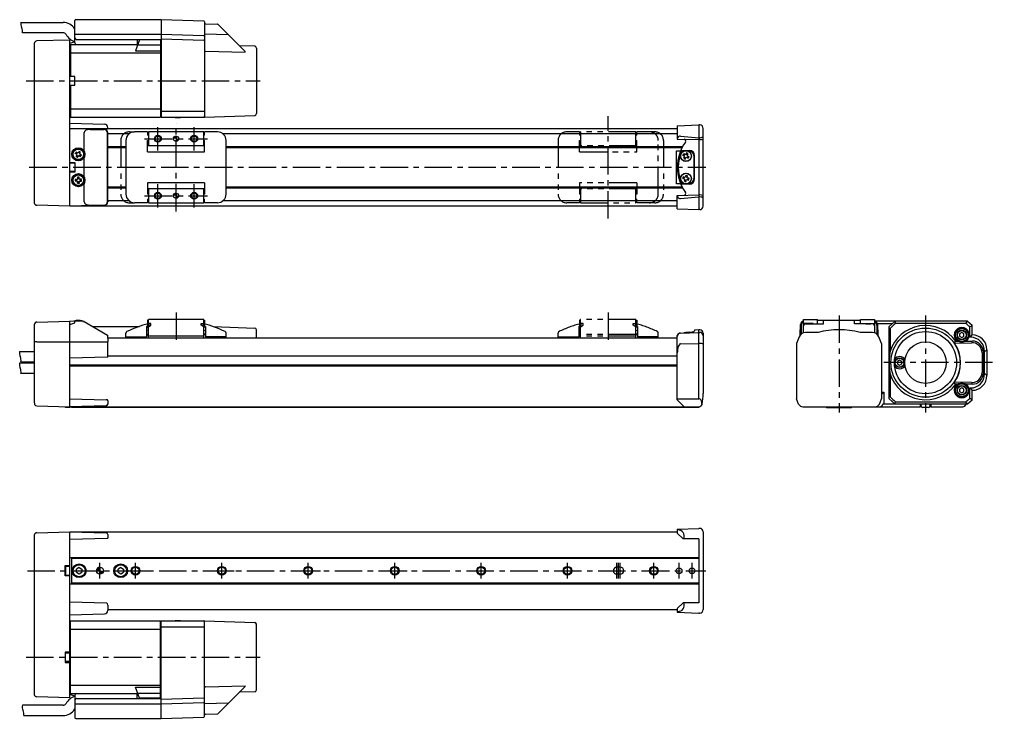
# Model space of a CAD drawing. Extents: x 0 to 892, y -8 to 404.
# Drawn here: x 329 to 892, y 0 to 404 of the extents above; entities that cross this region are included whole.
import ezdxf

# ---------------------------------------------------------------- set-up
doc = ezdxf.new("R2010")
doc.units = 0
doc.header["$LTSCALE"] = 0.5
doc.linetypes.add('CENTER', pattern=[50.8, 31.75, -6.35, 6.35, -6.35])
doc.linetypes.add('PHANTOM', pattern=[63.5, 31.75, -6.35, 6.35, -6.35, 6.35, -6.35])
for name, color, linetype in [('MSM_CENTER', 1, 'CENTER'), ('MSM_CONTINUOUS', 7, 'CONTINUOUS'), ('MSM_IMAGINARY', 6, 'PHANTOM'), ('MSM_NARROW', 5, 'CONTINUOUS')]:
    doc.layers.add(name, color=color, linetype=linetype)

# ---------------------------------------------------------------- blocks, each defined once
blk = doc.blocks.new('*U5')
at = {"layer": 'MSM_CONTINUOUS', "linetype": 'CONTINUOUS'}
for p, q in [((373.4, 86.27), (373.25, 85.5)), ((373.84, 86.91), (373.4, 86.27)), ((374.49, 87.35), (373.84, 86.91)), ((375.25, 87.5), (374.49, 87.35)), ((375.25, 87.35), (375.25, 87.5)), ((375.25, 87.35), (375.25, 86.91)), ((375.25, 86.91), (375.25, 86.27)), ((375.25, 86.27), (375.25, 85.5)), ((375.25, 85.5), (375.25, 84.73)), ((375.25, 84.73), (375.25, 84.09)), ((377.1, 84.73), (376.67, 84.09)), ((377.25, 85.5), (377.1, 84.73)), ((375.25, 84.09), (375.25, 83.65)), ((376.02, 83.65), (375.25, 83.5)), ((375.25, 83.5), (375.25, 83.65)), ((376.67, 84.09), (376.02, 83.65))]:
    blk.add_line(p, q, dxfattribs=at)
for points in [[(373.4, 86.27), (373.25, 85.5), (375.25, 85.5)], [(373.84, 86.91), (373.4, 86.27), (375.25, 86.27)], [(374.49, 87.35), (373.84, 86.91), (375.25, 86.91)], [(375.25, 87.5), (374.49, 87.35), (375.25, 87.35)], [(375.25, 85.5), (375.25, 84.73), (377.1, 84.73)], [(375.25, 84.73), (375.25, 84.09), (376.67, 84.09)], [(375.25, 84.09), (375.25, 83.65), (376.02, 83.65)]]:
    blk.add_solid(points, dxfattribs=at)
at = {"layer": 'MSM_CONTINUOUS', "linetype": 'CONTINUOUS', "extrusion": (0, 0, -1)}
for points in [[(-373.4, 86.27), (-375.25, 86.27), (-375.25, 85.5)], [(-373.84, 86.91), (-375.25, 86.91), (-375.25, 86.27)], [(-374.49, 87.35), (-375.25, 87.35), (-375.25, 86.91)], [(-375.25, 85.5), (-377.25, 85.5), (-377.1, 84.73)], [(-375.25, 84.73), (-377.1, 84.73), (-376.67, 84.09)], [(-375.25, 84.09), (-376.67, 84.09), (-376.02, 83.65)], [(-375.25, 83.65), (-376.02, 83.65), (-375.25, 83.5)]]:
    blk.add_solid(points, dxfattribs=at)
blk = doc.blocks.new('*U6')
at = {"layer": 'MSM_CONTINUOUS', "linetype": 'CONTINUOUS'}
for p, q in [((417.95, 336.11), (417.75, 335.36)), ((418.5, 336.66), (417.95, 336.11)), ((419.25, 336.86), (418.5, 336.66)), ((419.25, 336.66), (419.25, 336.86)), ((419.25, 336.66), (419.25, 336.11)), ((419.25, 336.11), (419.25, 335.36)), ((419.25, 335.36), (419.25, 334.61)), ((419.25, 334.61), (419.25, 334.06)), ((420, 334.06), (419.25, 333.86)), ((419.25, 333.86), (419.25, 334.06)), ((420.55, 334.61), (420, 334.06)), ((420.75, 335.36), (420.55, 334.61))]:
    blk.add_line(p, q, dxfattribs=at)
for points in [[(417.95, 336.11), (417.75, 335.36), (419.25, 335.36)], [(418.5, 336.66), (417.95, 336.11), (419.25, 336.11)], [(419.25, 336.86), (418.5, 336.66), (419.25, 336.66)], [(419.25, 335.36), (419.25, 334.61), (420.55, 334.61)], [(419.25, 334.61), (419.25, 334.06), (420, 334.06)]]:
    blk.add_solid(points, dxfattribs=at)
at = {"layer": 'MSM_CONTINUOUS', "linetype": 'CONTINUOUS', "extrusion": (0, 0, -1)}
for points in [[(-417.95, 336.11), (-419.25, 336.11), (-419.25, 335.36)], [(-418.5, 336.66), (-419.25, 336.66), (-419.25, 336.11)], [(-419.25, 335.36), (-420.75, 335.36), (-420.55, 334.61)], [(-419.25, 334.61), (-420.55, 334.61), (-420, 334.06)], [(-419.25, 334.06), (-420, 334.06), (-419.25, 333.86)]]:
    blk.add_solid(points, dxfattribs=at)
blk = doc.blocks.new('*U7')
at = {"layer": 'MSM_CONTINUOUS', "linetype": 'CONTINUOUS'}
for p, q in [((417.95, 303.11), (417.75, 302.36)), ((418.5, 303.66), (417.95, 303.11)), ((419.25, 303.86), (418.5, 303.66)), ((419.25, 303.66), (419.25, 303.86)), ((419.25, 303.66), (419.25, 303.11)), ((419.25, 303.11), (419.25, 302.36)), ((419.25, 302.36), (419.25, 301.61)), ((419.25, 301.61), (419.25, 301.06)), ((420, 301.06), (419.25, 300.86)), ((419.25, 300.86), (419.25, 301.06)), ((420.55, 301.61), (420, 301.06)), ((420.75, 302.36), (420.55, 301.61))]:
    blk.add_line(p, q, dxfattribs=at)
for points in [[(417.95, 303.11), (417.75, 302.36), (419.25, 302.36)], [(418.5, 303.66), (417.95, 303.11), (419.25, 303.11)], [(419.25, 303.86), (418.5, 303.66), (419.25, 303.66)], [(419.25, 302.36), (419.25, 301.61), (420.55, 301.61)], [(419.25, 301.61), (419.25, 301.06), (420, 301.06)]]:
    blk.add_solid(points, dxfattribs=at)
at = {"layer": 'MSM_CONTINUOUS', "linetype": 'CONTINUOUS', "extrusion": (0, 0, -1)}
for points in [[(-417.95, 303.11), (-419.25, 303.11), (-419.25, 302.36)], [(-418.5, 303.66), (-419.25, 303.66), (-419.25, 303.11)], [(-419.25, 302.36), (-420.75, 302.36), (-420.55, 301.61)], [(-419.25, 301.61), (-420.55, 301.61), (-420, 301.06)], [(-419.25, 301.06), (-420, 301.06), (-419.25, 300.86)]]:
    blk.add_solid(points, dxfattribs=at)

msp = doc.modelspace()

# ---------------------------------------------------------------- linework, layer by layer
at = {"layer": 'MSM_CENTER'}
for p, q in [((332.57, 368.9), (467.89, 368.9)), ((419.25, 293.35), (419.25, 344.26)), ((669.25, 289.24), (669.25, 348.48)), ((408.75, 328.63), (408.75, 342.09)), ((429.75, 328.63), (429.75, 342.09)), ((401.1, 335.36), (437.4, 335.36)), ((334.39, 318.86), (725.75, 318.86)), ((408.75, 295.63), (408.75, 309.09)), ((429.75, 295.63), (429.75, 309.09)), ((401.1, 302.36), (437.4, 302.36)), ((419.25, 234.86), (419.25, 215.86)), ((669.25, 234.86), (669.25, 215.86)), ((802.79, 233.14), (802.79, 177.08)), ((852.83, 233.14), (852.83, 177.08)), ((891.61, 205.86), (828.75, 205.86)), ((333.24, 85.5), (725.75, 85.5)), ((375.25, 81), (375.25, 90)), ((388.57, 85.5), (402.93, 85.5)), ((395.75, 81), (395.75, 90)), ((438.57, 85.5), (452.93, 85.5)), ((445.75, 81), (445.75, 90)), ((488.57, 85.5), (502.93, 85.5)), ((495.75, 81), (495.75, 90)), ((538.57, 85.5), (552.93, 85.5)), ((545.75, 81), (545.75, 90)), ((588.57, 85.5), (602.93, 85.5)), ((595.75, 81), (595.75, 90)), ((638.57, 85.5), (652.93, 85.5)), ((645.75, 81), (645.75, 90)), ((674.25, 81), (674.25, 90)), ((675.25, 81), (675.25, 90)), ((676.25, 81), (676.25, 90)), ((688.57, 85.5), (702.93, 85.5)), ((695.75, 81), (695.75, 90)), ((710.25, 81), (710.25, 90)), ((717.75, 81), (717.75, 90)), ((332.57, 35.46), (467.89, 35.46))]:
    msp.add_line(p, q, dxfattribs=at)
at = {"layer": 'MSM_CONTINUOUS'}
for p, q in [((329.54, 402.7), (353.88, 402.7)), ((360.75, 390.86), (360.75, 403.86)), ((361.25, 404.36), (410.75, 404.36)), ((410.75, 404.36), (435.27, 403.51)), ((410.75, 404.36), (410.75, 347.86)), ((435.75, 403.01), (435.75, 347.86)), ((436.23, 401.85), (443.22, 401.6)), ((459.07, 385.94), (443.55, 401.46)), ((353.88, 396.7), (330.36, 396.7)), ((360.75, 395.86), (361.25, 395.86)), ((361.25, 395.86), (410.75, 395.86)), ((410.75, 395.86), (435.28, 395.01)), ((449.63, 395.38), (435.75, 395.87)), ((337.25, 390.44), (337.25, 298.36)), ((357.75, 392.44), (338.71, 391.94)), ((357.75, 296.36), (357.75, 392.44)), ((360.75, 391.4), (357.75, 390.4)), ((357.75, 389.36), (358.25, 389.86)), ((358.25, 389.86), (358.25, 371.4)), ((358.25, 389.86), (397.13, 389.86)), ((361.75, 392.86), (410.75, 392.86)), ((398.15, 392.66), (395.81, 386.23)), ((396.75, 392.86), (396.75, 389.86)), ((397.09, 389.74), (410.25, 389.74)), ((410.25, 392.66), (398.15, 392.66)), ((408.85, 392.86), (408.85, 392.66)), ((410.75, 392.16), (410.25, 392.66)), ((410.25, 392.66), (410.25, 347.86)), ((410.25, 389.74), (410.75, 389.76)), ((410.75, 393.23), (435.27, 392.38)), ((435.27, 392.38), (435.28, 392.38)), ((464.79, 388.85), (455.85, 389.16)), ((358.25, 385.03), (357.75, 384.86)), ((358.25, 385.03), (410.25, 385.03)), ((395.81, 386.23), (410.25, 386.23)), ((410.25, 386.23), (410.75, 385.9)), ((410.25, 385.03), (410.75, 384.86)), ((436.23, 385.94), (459.22, 385.52)), ((465.75, 387.85), (465.75, 349.88)), ((360.75, 371.4), (357.75, 371.4)), ((357.75, 366.4), (360.75, 366.4)), ((358.25, 366.4), (358.25, 347.86)), ((360.75, 366.4), (360.75, 371.4)), ((358.25, 352.7), (357.75, 352.87)), ((358.25, 352.7), (410.25, 352.7)), ((410.75, 352.87), (410.25, 352.7)), ((410.75, 351.37), (435.27, 351.37)), ((358.25, 347.86), (357.75, 348.36)), ((357.75, 344.36), (377.8, 343.84)), ((358.25, 347.86), (410.25, 347.86)), ((410.75, 348.36), (410.25, 347.86)), ((410.75, 347.86), (435.75, 347.86)), ((418.75, 347.86), (418.75, 347.61)), ((418.75, 347.61), (421.75, 347.61)), ((421.75, 347.86), (421.75, 347.61)), ((435.75, 347.86), (464.79, 348.88)), ((357.75, 341.36), (377.8, 340.84)), ((357.75, 341.36), (709.25, 341.36)), ((366.13, 328.13), (366.13, 338.89)), ((369.66, 340.8), (377.67, 340.71)), ((379.65, 298.99), (379.65, 338.74)), ((379.74, 338.45), (379.75, 338.45)), ((379.74, 338.36), (392.25, 338.36)), ((379.75, 341.36), (379.75, 341.84)), ((379.75, 338.84), (379.75, 338.36)), ((402.75, 339.36), (395.25, 339.36)), ((402.75, 339.36), (402.75, 337.36)), ((402.75, 338.36), (403.25, 338.36)), ((435.25, 339.36), (403.25, 339.36)), ((403.25, 339.36), (403.25, 331.36)), ((435.25, 331.36), (435.25, 339.36)), ((435.25, 338.36), (435.75, 338.36)), ((443.25, 339.36), (435.75, 339.36)), ((435.75, 337.36), (435.75, 339.36)), ((446.25, 338.36), (709.25, 338.36)), ((709.25, 342.93), (721.75, 343.36)), ((709.25, 342.93), (709.25, 335.15)), ((722.25, 343.36), (721.75, 343.36)), ((721.75, 343.36), (721.75, 294.36)), ((724.25, 296.36), (724.25, 341.36)), ((379.69, 336.45), (379.69, 328.86)), ((390.25, 334.36), (390.25, 303.36)), ((403.25, 337.36), (402.75, 337.36)), ((402.75, 334.36), (403.25, 334.36)), ((402.75, 327.86), (402.75, 334.36)), ((435.75, 337.36), (435.25, 337.36)), ((435.25, 334.36), (435.75, 334.36)), ((435.75, 327.86), (435.75, 334.36)), ((448.25, 303.37), (448.25, 334.35)), ((709.25, 335.17), (709.25, 335.15)), ((709.25, 335.15), (721.75, 334.86)), ((711.18, 336.93), (721.75, 335.99)), ((722.25, 335.99), (721.75, 335.99)), ((722.25, 334.86), (721.75, 334.86)), ((362.05, 326.17), (360.98, 326.78)), ((362.56, 327.06), (361.49, 327.67)), ((361.55, 326.45), (362.06, 327.35)), ((363.16, 328.14), (362.56, 327.06)), ((362.84, 327.56), (363.74, 327.05)), ((363.45, 326.56), (364.06, 327.63)), ((364.52, 325.95), (363.45, 326.56)), ((379.69, 330.86), (390.25, 330.86)), ((379.69, 330.36), (390.25, 330.36)), ((379.7, 328.83), (379.69, 328.86)), ((379.7, 328.83), (379.7, 308.9)), ((435.75, 331.36), (402.75, 331.36)), ((402.75, 327.86), (435.75, 327.86)), ((448.25, 330.86), (712.32, 330.86)), ((448.25, 330.36), (712.06, 330.36)), ((708.75, 328.36), (711.13, 328.36)), ((708.75, 309.36), (708.75, 328.36)), ((711.67, 328.61), (716.25, 328.61)), ((711.9, 328.11), (712.71, 328.11)), ((714.05, 326.06), (712.98, 326.66)), ((714.65, 327.14), (714.05, 326.06)), ((714.33, 326.56), (715.23, 326.06)), ((714.95, 325.56), (715.55, 326.64)), ((715.79, 328.11), (716.25, 328.11)), ((360.87, 321.48), (357.75, 321.48)), ((357.75, 321.36), (360.75, 321.36)), ((360.87, 321.48), (360.75, 321.36)), ((360.75, 321.36), (360.75, 316.36)), ((360.87, 316.25), (360.87, 321.48)), ((361.44, 325.1), (362.05, 326.17)), ((362.66, 325.16), (361.77, 325.67)), ((362.34, 324.59), (362.94, 325.66)), ((362.94, 325.66), (364.02, 325.05)), ((363.95, 326.27), (363.44, 325.38)), ((366.13, 313.13), (366.13, 324.6)), ((713.55, 325.16), (712.48, 325.76)), ((712.95, 324.09), (713.55, 325.16)), ((713.05, 325.44), (713.55, 326.34)), ((714.17, 324.16), (713.27, 324.66)), ((713.85, 323.59), (714.45, 324.66)), ((714.45, 324.66), (715.53, 324.06)), ((716.03, 324.96), (714.95, 325.56)), ((715.45, 325.28), (714.95, 324.38)), ((718.75, 325.61), (718.75, 312.11)), ((719.25, 312.11), (719.25, 325.61)), ((360.75, 316.36), (357.75, 316.36)), ((357.75, 316.25), (360.87, 316.25)), ((360.75, 316.36), (360.87, 316.25)), ((362.22, 311.86), (360.99, 311.82)), ((362.25, 310.83), (361.02, 310.79)), ((361.68, 310.81), (361.65, 311.84)), ((362.18, 313.09), (362.22, 311.86)), ((362.2, 312.43), (363.23, 312.47)), ((362.29, 309.6), (362.25, 310.83)), ((363.3, 310.29), (362.27, 310.26)), ((363.25, 311.89), (363.21, 313.12)), ((364.48, 311.94), (363.25, 311.89)), ((363.28, 310.87), (364.51, 310.91)), ((363.32, 309.64), (363.28, 310.87)), ((363.82, 311.91), (363.85, 310.88)), ((435.75, 309.86), (402.75, 309.86)), ((402.75, 309.86), (402.75, 303.36)), ((435.75, 309.86), (435.75, 303.36)), ((712.71, 309.61), (711.9, 309.61)), ((713.63, 311.98), (712.43, 312.25)), ((713.86, 312.98), (712.67, 313.26)), ((713.08, 312.1), (713.31, 313.11)), ((713.36, 310.78), (713.63, 311.98)), ((714.51, 311.19), (713.51, 311.42)), ((714.14, 314.18), (713.86, 312.98)), ((713.99, 313.54), (715, 313.31)), ((714.36, 310.55), (714.64, 311.75)), ((714.64, 311.75), (715.84, 311.47)), ((714.87, 312.75), (715.14, 313.95)), ((716.07, 312.47), (714.87, 312.75)), ((715.43, 312.62), (715.2, 311.62)), ((716.25, 309.61), (715.79, 309.61)), ((366.13, 298.84), (366.13, 309.6)), ((379.7, 308.9), (379.69, 308.86)), ((379.69, 308.86), (379.69, 301.27)), ((390.25, 307.36), (379.69, 307.36)), ((390.25, 306.86), (379.69, 306.86)), ((435.75, 306.36), (402.75, 306.36)), ((403.25, 306.36), (403.25, 298.36)), ((435.25, 298.36), (435.25, 306.36)), ((712.06, 307.36), (448.25, 307.36)), ((712.32, 306.86), (448.25, 306.86)), ((711.13, 309.36), (708.75, 309.36)), ((716.25, 309.11), (711.67, 309.11)), ((392.25, 299.36), (379.74, 299.36)), ((379.74, 299.27), (379.75, 299.27)), ((379.75, 299.36), (379.75, 298.89)), ((402.75, 298.36), (395.25, 298.36)), ((403.25, 303.36), (402.75, 303.36)), ((402.75, 300.36), (402.75, 298.36)), ((402.75, 300.36), (403.25, 300.36)), ((403.25, 299.36), (402.75, 299.36)), ((403.25, 298.36), (435.25, 298.36)), ((435.75, 303.36), (435.25, 303.36)), ((435.25, 300.36), (435.75, 300.36)), ((435.75, 299.36), (435.25, 299.36)), ((435.75, 298.36), (435.75, 300.36)), ((443.25, 298.36), (435.75, 298.36)), ((709.25, 299.36), (446.25, 299.36)), ((709.25, 302.57), (721.75, 302.86)), ((709.25, 302.57), (709.25, 302.56)), ((709.25, 294.8), (709.25, 302.57)), ((711.18, 300.8), (721.75, 301.73)), ((722.25, 302.86), (721.75, 302.86)), ((722.25, 301.73), (721.75, 301.73)), ((357.75, 296.36), (338.71, 296.86)), ((377.8, 296.89), (357.75, 296.36)), ((709.25, 296.36), (357.75, 296.36)), ((369.66, 296.93), (377.67, 297.02)), ((709.25, 294.8), (721.75, 294.36)), ((722.25, 294.36), (721.75, 294.36)), ((435.25, 230.86), (403.25, 230.86)), ((403.25, 228.35), (403.25, 230.86)), ((435.25, 228.35), (435.25, 230.86)), ((782.29, 230.86), (790.29, 230.86)), ((782.29, 223.18), (782.29, 230.86)), ((790.29, 228.23), (790.29, 230.86)), ((815.29, 230.86), (823.29, 230.86)), ((815.29, 228.23), (815.29, 230.86)), ((823.29, 230.86), (823.29, 223.18)), ((337.25, 227.76), (337.25, 182.86)), ((338.81, 229.36), (357.75, 229.86)), ((357.75, 179.86), (357.75, 229.86)), ((366.13, 229.64), (357.75, 229.86)), ((357.75, 227.86), (360.75, 228.86)), ((360.75, 228.86), (360.75, 229.78)), ((362.05, 230.22), (362.05, 230.17)), ((362.22, 230.19), (362.22, 230.22)), ((362.25, 230.22), (362.25, 230.19)), ((362.94, 230.13), (362.94, 230.22)), ((363.28, 230.22), (363.28, 230.22)), ((363.45, 230.22), (363.45, 230.06)), ((365.39, 229.66), (365.79, 229.66)), ((365.79, 229.65), (365.79, 229.66)), ((366.13, 229.64), (379.65, 221.84)), ((370.95, 226.86), (398.21, 226.86)), ((402.75, 226.86), (402.25, 226.86)), ((402.25, 226.86), (402.25, 220.86)), ((402.25, 226.16), (403.25, 226.59)), ((402.75, 230.36), (402.75, 226.68)), ((403.25, 230.36), (402.75, 230.36)), ((404.75, 228.46), (403.25, 228.46)), ((403.25, 226.59), (404.75, 227.46)), ((403.25, 220.16), (403.25, 227.03)), ((403.45, 228.15), (403.45, 227.63)), ((404.75, 227.46), (404.75, 228.46)), ((433.75, 228.46), (435.25, 228.46)), ((433.75, 227.46), (433.75, 228.46)), ((435.25, 226.59), (433.75, 227.46)), ((435.05, 228.15), (435.05, 227.63)), ((435.25, 230.36), (435.75, 230.36)), ((435.25, 220.16), (435.25, 227.03)), ((436.25, 226.16), (435.25, 226.59)), ((435.75, 230.36), (435.75, 226.68)), ((435.75, 226.86), (436.25, 226.86)), ((436.25, 226.86), (436.25, 220.86)), ((440.8, 226.68), (464.79, 225.84)), ((780.4, 221.93), (780.55, 227.91)), ((780.86, 227.6), (780.95, 222.98)), ((787.79, 228.46), (782.29, 228.46)), ((783.29, 228.23), (784.29, 228.23)), ((784.29, 228.23), (784.29, 228.35)), ((784.29, 228.35), (787.29, 228.35)), ((787.29, 228.35), (787.29, 228.23)), ((787.29, 228.23), (793.79, 228.23)), ((787.79, 228.46), (787.79, 228.23)), ((790.29, 230.36), (815.29, 230.36)), ((793.79, 228.23), (793.79, 230.36)), ((811.79, 228.23), (811.79, 230.36)), ((818.29, 228.23), (811.79, 228.23)), ((817.79, 228.46), (817.79, 228.23)), ((817.79, 228.46), (823.29, 228.46)), ((818.29, 228.35), (818.29, 228.23)), ((818.29, 228.35), (821.29, 228.35)), ((821.29, 228.23), (821.29, 228.35)), ((822.29, 228.23), (821.29, 228.23)), ((877.2, 229.86), (823.29, 229.86)), ((824.72, 227.6), (824.63, 222.98)), ((833.65, 228.36), (824.96, 228.36)), ((825.03, 227.91), (825.18, 221.93)), ((831.83, 226.73), (835.33, 229.86)), ((831.83, 184.99), (831.83, 226.73)), ((832.33, 225.67), (831.83, 225.88)), ((832.33, 225.67), (832.33, 212.28)), ((835.33, 229.86), (835.33, 229)), ((835.33, 229), (835.5, 228.5)), ((876.18, 228.5), (835.5, 228.5)), ((876.34, 229), (876.18, 228.5)), ((877.2, 229.86), (876.34, 229)), ((877.2, 229.86), (879.83, 227.61)), ((878.97, 226.75), (878.47, 226.54)), ((878.47, 220.5), (878.47, 226.54)), ((879.83, 227.61), (878.97, 226.75)), ((879.83, 221.86), (879.83, 227.61)), ((379.65, 221.84), (379.75, 217.86)), ((379.69, 220.16), (709.25, 220.16)), ((390.25, 220.36), (390.25, 222.91)), ((390.25, 220.86), (402.25, 220.86)), ((390.25, 220.36), (391.51, 220.36)), ((403.25, 224.69), (402.25, 224.4)), ((402.25, 222.36), (403.25, 222.36)), ((402.25, 222.02), (403.25, 222.02)), ((435.25, 221.16), (403.25, 221.16)), ((435.25, 224.69), (436.25, 224.4)), ((436.25, 222.36), (435.25, 222.36)), ((436.25, 222.02), (435.25, 222.02)), ((448.25, 220.86), (436.25, 220.86)), ((448.25, 220.36), (447, 220.36)), ((448.25, 220.36), (448.25, 222.91)), ((465.75, 220.16), (465.75, 224.84)), ((709.25, 184.36), (709.25, 221.47)), ((709.63, 222.16), (709.35, 222.16)), ((709.75, 222.66), (710.15, 222.66)), ((709.75, 222.66), (709.75, 222.31)), ((711.18, 222.99), (721.75, 223.36)), ((721.75, 224.86), (719.25, 224.64)), ((719.25, 224.64), (719.25, 224.18)), ((721.75, 184.86), (721.75, 224.86)), ((722.25, 224.86), (721.75, 224.86)), ((721.75, 223.36), (722.25, 223.36)), ((724.25, 222.86), (724.25, 188.06)), ((779.7, 220.73), (778.29, 216.86)), ((790.67, 223.36), (783.46, 223.36)), ((822.12, 223.36), (814.99, 223.36)), ((827.29, 216.86), (825.88, 220.73)), ((873.83, 223.3), (872.58, 222.58)), ((872.58, 222.58), (872.58, 221.14)), ((872.58, 221.14), (873.83, 220.41)), ((875.08, 222.58), (873.83, 223.3)), ((873.83, 220.41), (875.08, 221.14)), ((875.08, 221.14), (875.08, 222.58)), ((878.47, 220.5), (879.83, 221.86)), ((878.98, 220.5), (878.47, 220.5)), ((878.97, 221), (878.98, 221)), ((878.98, 221), (879.84, 221.86)), ((338.71, 217.85), (379.75, 217.86)), ((379.75, 209.38), (379.75, 217.86)), ((711.18, 216.79), (721.75, 216.86)), ((722.25, 216.86), (721.75, 216.86)), ((778.29, 216.86), (778.29, 184.86)), ((827.29, 216.86), (827.29, 184.86)), ((869.91, 218.05), (869.48, 217.26)), ((870.31, 218.34), (869.91, 218.05)), ((869.91, 217.07), (879.37, 217.4)), ((870.31, 218.34), (871.27, 218.34)), ((871.56, 218.75), (871.27, 218.34)), ((876.39, 218.34), (876.1, 218.75)), ((876.39, 218.34), (879.82, 218.34)), ((328.74, 212.36), (337.25, 212.36)), ((379.7, 208.93), (357.75, 208.36)), ((379.75, 209.86), (709.25, 209.86)), ((832.33, 212.28), (831.83, 212.28)), ((885.57, 211.6), (885.57, 200.12)), ((886.31, 211.85), (886.31, 199.87)), ((886.97, 199.21), (886.97, 212.51)), ((887.47, 212.51), (886.97, 212.51)), ((888.33, 213.36), (887.47, 212.51)), ((888.33, 213.36), (888.33, 198.35)), ((337.25, 205.61), (328.74, 205.61)), ((329.56, 206.36), (337.25, 206.36)), ((357.75, 204.65), (709.25, 204.65)), ((357.75, 204.36), (709.25, 204.36)), ((357.75, 204.07), (709.25, 204.07)), ((831.83, 205.9), (831.83, 205.81)), ((837.83, 207.3), (836.58, 206.58)), ((836.58, 206.58), (836.58, 205.14)), ((836.58, 205.14), (837.83, 204.41)), ((839.08, 206.58), (837.83, 207.3)), ((837.83, 204.41), (839.08, 205.14)), ((839.08, 205.14), (839.08, 206.58)), ((337.25, 199.61), (329.56, 199.61)), ((832.33, 199.43), (831.83, 199.43)), ((832.33, 199.43), (832.33, 186.04)), ((887.47, 199.21), (886.97, 199.21)), ((887.47, 199.21), (888.33, 198.35)), ((869.91, 193.67), (869.48, 194.46)), ((879.37, 194.32), (869.91, 194.65)), ((870.31, 193.38), (869.91, 193.67)), ((871.27, 193.38), (870.31, 193.38)), ((871.27, 193.38), (871.56, 192.97)), ((876.39, 193.38), (876.1, 192.97)), ((879.82, 193.38), (876.39, 193.38)), ((827.29, 188.86), (828.79, 188.86)), ((828.79, 188.86), (827.77, 187.83)), ((828.79, 188.86), (828.79, 181.86)), ((832.33, 186.04), (831.83, 185.84)), ((873.83, 191.3), (872.58, 190.58)), ((872.58, 190.58), (872.58, 189.14)), ((872.58, 189.14), (873.83, 188.41)), ((875.08, 190.58), (873.83, 191.3)), ((873.83, 188.41), (875.08, 189.14)), ((875.08, 189.14), (875.08, 190.58)), ((878.47, 191.21), (878.98, 191.21)), ((878.47, 185.18), (878.47, 191.21)), ((879.83, 189.86), (878.47, 191.21)), ((878.98, 190.71), (878.97, 190.71)), ((879.84, 189.86), (878.98, 190.71)), ((879.83, 184.11), (879.83, 189.86)), ((338.71, 180.86), (357.75, 180.36)), ((355.25, 179.86), (355.25, 180.42)), ((357.75, 184.86), (378.78, 184.31)), ((378.78, 180.91), (357.75, 180.36)), ((357.75, 180.36), (721.75, 180.36)), ((358.75, 179.86), (358.75, 180.36)), ((358.75, 180.16), (721.75, 180.16)), ((379.75, 183.81), (379.75, 181.91)), ((709.25, 184.94), (721.75, 184.86)), ((709.25, 184.36), (713.25, 180.36)), ((722.07, 184.86), (721.75, 184.86)), ((721.75, 180.36), (721.75, 179.86)), ((723.38, 181.81), (723.41, 181.38)), ((779.4, 181.81), (778.29, 184.86)), ((781.94, 180.36), (849.82, 180.36)), ((795.29, 180.36), (795.29, 180.16)), ((795.59, 179.86), (795.29, 180.16)), ((810.29, 180.16), (809.99, 179.86)), ((810.29, 180.16), (810.29, 180.36)), ((826.18, 181.81), (827.29, 184.86)), ((877.2, 181.86), (828.23, 181.86)), ((828.76, 182.33), (828.54, 182.11)), ((835.33, 181.86), (831.83, 184.99)), ((835.33, 182.71), (835.5, 183.21)), ((835.33, 181.86), (835.33, 182.71)), ((835.5, 183.21), (876.18, 183.21)), ((849.82, 181.86), (849.82, 180.36)), ((849.82, 180.36), (849.87, 180.43)), ((849.87, 181.86), (849.87, 180.43)), ((849.87, 180.43), (850.47, 180.43)), ((850.37, 180.86), (850.37, 181.86)), ((855.27, 180.43), (855.87, 180.43)), ((855.37, 181.86), (855.37, 180.86)), ((855.87, 181.86), (855.87, 180.43)), ((855.87, 180.43), (855.92, 180.36)), ((855.92, 181.86), (855.92, 180.36)), ((855.92, 180.36), (874.37, 180.36)), ((876.34, 182.71), (876.18, 183.21)), ((877.2, 181.86), (876.34, 182.71)), ((879.83, 184.11), (877.2, 181.86)), ((878.97, 184.96), (878.47, 185.18)), ((879.83, 184.11), (878.97, 184.96)), ((357.75, 179.86), (355.25, 179.86)), ((721.75, 179.86), (358.75, 179.86)), ((795.59, 179.86), (809.99, 179.86)), ((854.37, 179.86), (851.37, 179.86)), ((338.71, 107.5), (357.75, 108)), ((357.75, 108), (378.78, 107.45)), ((357.75, 12), (357.75, 108)), ((357.75, 108), (709.25, 108)), ((709.25, 109.56), (721.75, 110)), ((709.25, 109.56), (709.25, 107.3)), ((711.28, 108.69), (709.25, 109.35)), ((709.25, 107.3), (712.56, 104)), ((722.07, 110), (721.75, 110)), ((722.25, 110), (722.07, 110)), ((724.25, 108), (724.25, 63)), ((337.25, 106), (337.25, 13.94)), ((379.63, 104.07), (357.75, 103.5)), ((379.75, 106.45), (379.75, 104.55)), ((721.75, 104), (712.56, 104)), ((713.25, 104), (713.25, 105.94)), ((721.75, 104), (721.75, 67)), ((721.75, 93), (357.75, 93)), ((358.75, 93), (358.75, 78)), ((358.75, 92.7), (721.75, 92.7)), ((355.15, 88.5), (357.75, 88.55)), ((355.15, 82.5), (355.15, 88.5)), ((355.25, 88.5), (355.25, 82.5)), ((357.75, 88), (355.25, 88)), ((363.25, 87.27), (361.72, 86.39)), ((361.72, 84.61), (361.72, 86.39)), ((361.72, 84.61), (363.25, 83.73)), ((363.25, 87.27), (364.79, 86.39)), ((363.25, 83.73), (364.79, 84.61)), ((364.79, 86.39), (364.79, 84.61)), ((387.25, 87.27), (385.72, 86.39)), ((385.72, 84.61), (385.72, 86.39)), ((385.72, 84.61), (387.25, 83.73)), ((387.25, 87.27), (388.79, 86.39)), ((387.25, 83.73), (388.79, 84.61)), ((388.79, 86.39), (388.79, 84.61)), ((676.25, 87.5), (674.25, 87.5)), ((357.75, 82.45), (355.15, 82.5)), ((355.25, 83), (357.75, 83)), ((676.25, 83.5), (674.25, 83.5)), ((357.75, 78), (721.75, 78)), ((721.75, 78.3), (358.75, 78.3)), ((357.75, 67.5), (379.11, 66.94)), ((379.75, 65.48), (379.75, 62.52)), ((379.75, 63), (709.25, 63)), ((712.56, 67), (709.25, 63.7)), ((709.25, 63.7), (709.25, 61.44)), ((709.25, 61.65), (711.28, 62.31)), ((721.75, 67), (712.56, 67)), ((713.25, 65.06), (713.25, 67)), ((357.75, 60), (377.8, 60.53)), ((358.25, 56.5), (357.75, 56)), ((358.25, 56.5), (410.25, 56.5)), ((358.25, 14.5), (358.25, 56.5)), ((410.75, 56), (410.25, 56.5)), ((410.25, 11.7), (410.25, 56.5)), ((410.75, 56.5), (435.75, 56.5)), ((410.75, 0), (410.75, 56.5)), ((418.75, 56.75), (421.75, 56.75)), ((418.75, 56.5), (418.75, 56.75)), ((421.75, 56.5), (421.75, 56.75)), ((435.75, 1.36), (435.75, 56.5)), ((435.75, 56.5), (464.79, 55.49)), ((709.25, 61.44), (721.75, 61)), ((722.07, 61), (721.75, 61)), ((722.07, 61), (722.25, 61)), ((358.25, 51.66), (357.75, 51.49)), ((358.25, 51.66), (410.25, 51.66)), ((410.75, 51.49), (410.25, 51.66)), ((410.75, 53), (435.27, 53)), ((465.75, 16.51), (465.75, 54.49)), ((357.75, 38.51), (355.15, 38.46)), ((355.15, 38.46), (355.15, 32.46)), ((355.25, 38), (355.15, 38)), ((355.25, 32.46), (355.25, 38.46)), ((355.25, 37.96), (357.75, 37.96)), ((355.15, 33), (355.25, 33)), ((355.15, 32.46), (357.75, 32.41)), ((357.75, 32.96), (355.25, 32.96)), ((358.25, 19.34), (357.75, 19.51)), ((358.25, 19.34), (410.25, 19.34)), ((395.81, 18.13), (410.25, 18.13)), ((398.15, 11.7), (395.81, 18.13)), ((410.25, 19.34), (410.75, 19.51)), ((410.25, 18.13), (410.75, 18.46)), ((436.23, 18.42), (459.22, 18.85)), ((459.07, 18.42), (443.55, 2.91)), ((357.75, 12), (338.71, 12.5)), ((357.75, 15), (358.25, 14.5)), ((360.75, 12.96), (357.75, 13.96)), ((358.25, 14.5), (397.13, 14.5)), ((360.75, 13.5), (360.75, 0.5)), ((361.75, 11.5), (410.75, 11.5)), ((396.75, 11.5), (396.75, 14.5)), ((397.09, 14.63), (410.25, 14.63)), ((410.25, 11.7), (398.15, 11.7)), ((408.85, 11.5), (408.85, 11.7)), ((410.25, 14.63), (410.75, 14.6)), ((410.75, 12.2), (410.25, 11.7)), ((410.75, 11.13), (435.27, 11.99)), ((435.27, 11.99), (435.28, 11.99)), ((464.79, 15.51), (455.85, 15.2)), ((353.88, 7.66), (330.36, 7.66)), ((360.75, 8.5), (361.25, 8.5)), ((361.25, 8.5), (410.75, 8.5)), ((410.75, 8.5), (435.28, 9.36)), ((449.63, 8.98), (435.75, 8.5)), ((331.17, 1.66), (353.88, 1.66)), ((361.25, 0), (410.75, 0)), ((410.75, 0), (435.27, 0.86)), ((436.23, 2.52), (443.22, 2.76))]:
    msp.add_line(p, q, dxfattribs=at)
for centre, radius in [((408.75, 335.36), 1.62), ((419.25, 335.36), 1.5), ((429.75, 335.36), 1.62), ((362.75, 326.36), 3.81), ((362.75, 326.36), 3.77), ((362.75, 326.36), 3.15), ((362.75, 326.36), 3.04), ((714.25, 325.36), 3.15), ((714.25, 325.36), 3.04), ((714.25, 312.36), 3.15), ((714.25, 312.36), 3.04), ((362.75, 311.36), 3.81), ((362.75, 311.36), 3.77), ((362.75, 311.36), 3.15), ((362.75, 311.36), 3.04), ((408.75, 302.36), 1.62), ((429.75, 302.36), 1.62), ((419.25, 302.36), 1.5), ((852.83, 205.86), 19.99), ((873.83, 221.86), 3.75), ((852.83, 205.86), 18), ((873.83, 221.86), 2.75), ((873.83, 221.86), 2.55), ((852.83, 205.86), 12), ((837.83, 205.86), 2.75), ((837.83, 205.86), 2.55), ((873.83, 189.86), 3.75), ((873.83, 189.86), 2.75), ((873.83, 189.86), 2.55), ((363.25, 85.5), 4), ((363.25, 85.5), 3.5), ((375.25, 85.5), 2), ((387.25, 85.5), 4), ((387.25, 85.5), 3.5), ((395.75, 85.5), 2.07), ((445.75, 85.5), 2.07), ((495.75, 85.5), 2.07), ((545.75, 85.5), 2.07), ((595.75, 85.5), 2.07), ((645.75, 85.5), 2.07), ((695.75, 85.5), 2.07), ((710.25, 85.5), 1.65), ((717.75, 85.5), 1.65)]:
    msp.add_circle(centre, radius, dxfattribs=at)
for centre, radius, start, end in [((353.88, 394.7), 8, 30.8763, 90), ((361.25, 403.86), 0.5, 90, 180), ((435.25, 403.01), 0.5, 0, 88), ((436.25, 402.35), 0.5, 180, 268), ((443.2, 401.1), 0.5, 45, 88), ((353.88, 394.7), 2, 28.4368, 90), ((363.12, 399.7), 8.5, 208.4371, 253.8318), ((435.23, 394.47), 0.539, 46.0094, 85.5355), ((435.25, 394.51), 0.499, 0.2119, 44.4711), ((338.75, 390.44), 1.5, 91.5, 180), ((361.75, 393.86), 1, 180, 270), ((361.75, 390.86), 1, 180, 270), ((435.24, 390.89), 1.49, 79.6543, 88.9829), ((435.44, 391.9), 0.459, 53.4818, 81.83), ((435.67, 392.2), 0.0792, 4.2897, 54.7279), ((464.75, 387.85), 1, 0, 88), ((436.21, 386.4), 0.457, 186.2099, 273.5434), ((458.77, 385.6), 0.456, 349.5793, 48.6785), ((435.26, 352.66), 1.3, 270.2833, 282.9499), ((435.44, 351.9), 0.511, 282.7911, 300.5534), ((435.64, 351.55), 0.112, 299.217, 349.5647), ((464.75, 349.88), 1, 272.0001, 0), ((377.75, 341.84), 2, 359.9998, 88.5), ((435.25, 348.36), 0.5, 269.9999, 0), ((367.37, 338.87), 1.23, 141.5892, 179.0309), ((368.21, 338.19), 2.32, 117.0165, 141.4976), ((369.49, 335.52), 5.28, 88.1277, 116.1982), ((377.67, 338.73), 1.98, 0.2762, 89.9365), ((377.75, 338.84), 2, 359.9936, 88.5059), ((377.75, 338.84), 2, 360, 88.5), ((399.22, 336.95), 19.53, 175.5777, 181.4487), ((395.25, 334.36), 5, 90, 180), ((443.25, 334.36), 5, 359.9011, 90), ((722.25, 341.36), 2, 0, 90), ((710.99, 335.21), 1.73, 83.5026, 181.2145), ((734.21, 318.86), 24.96, 144.1874, 215.8126), ((713.17, 334.06), 0.999, 323.5984, 88.8256), ((722.32, 339.83), 3.84, 268.9745, 290.496), ((722.33, 339.97), 5.11, 269.0654, 289.5915), ((723.19, 337.49), 1.34, 290.8097, 312.7831), ((723.92, 335.48), 0.346, 292.091, 344.6385), ((723.8, 336.84), 0.453, 311.5025, 357.198), ((376.32, 318.67), 17.35, 148.7376, 152.1398), ((355.05, 312.79), 17.36, 58.7382, 62.139), ((730.94, 318.86), 21.59, 153.1554, 206.8446), ((730.75, 318.86), 21, 153.8656, 206.1344), ((727.88, 317.77), 17.35, 149.1792, 152.5813), ((706.66, 311.73), 17.36, 59.1798, 62.5805), ((716.25, 325.61), 3, 0, 90), ((716.25, 325.61), 2.5, 0, 90), ((370.45, 339.93), 17.35, 238.7383, 242.1393), ((349.17, 334.06), 17.36, 328.7389, 332.1385), ((721.84, 338.99), 17.35, 239.1799, 242.5808), ((700.61, 332.96), 17.36, 329.1805, 332.58), ((378.34, 311.88), 17.35, 180.2148, 183.6169), ((363.27, 295.77), 17.36, 90.2154, 93.6161), ((362.23, 326.96), 17.35, 270.2155, 273.6165), ((347.15, 310.84), 17.36, 0.2161, 3.6157), ((729.45, 308.88), 17.35, 165.3778, 168.7799), ((717.74, 327.57), 17.35, 255.3784, 258.7794), ((710.76, 297.15), 17.36, 75.3784, 78.7791), ((699.04, 315.85), 17.36, 345.379, 348.7786), ((716.25, 312.11), 2.5, 270, 0), ((716.25, 312.11), 3, 270, 0), ((713.17, 303.66), 0.999, 271.1649, 36.4065), ((338.75, 298.36), 1.5, 180, 268.5), ((367.37, 298.86), 1.23, 180.9691, 218.4106), ((377.67, 299), 1.98, 270.0637, 359.7237), ((377.75, 298.89), 2, 271.494, 0.0064), ((377.75, 298.89), 2, 271.4999, 0.0002), ((399.22, 300.78), 19.53, 178.5513, 184.4223), ((395.25, 303.36), 5, 180, 270), ((443.25, 303.36), 5, 270, 0.0989), ((710.99, 302.52), 1.73, 178.7855, 276.4974), ((722.33, 297.75), 5.11, 70.4085, 90.9346), ((722.22, 297.31), 4.42, 70.9282, 89.601), ((723.19, 300.24), 1.34, 47.216, 69.1916), ((723.92, 302.25), 0.346, 15.3615, 67.909), ((723.8, 300.88), 0.453, 2.8121, 48.4932), ((368.21, 299.54), 2.32, 218.5022, 242.984), ((369.49, 302.21), 5.28, 243.8015, 271.8725), ((722.25, 296.36), 2, 270, 0), ((338.85, 227.76), 1.6, 91.5, 180), ((362.75, 222.28), 7.98, 97.5141, 109.5659), ((362.5, 224.15), 6.09, 94.2757, 104.4947), ((361.23, 227.95), 2.11, 83.0946, 96.9054), ((363.01, 224.15), 6.09, 94.2757, 104.4947), ((362.73, 222.27), 7.97, 93.7098, 94.9365), ((362.41, 230.13), 0.216, 154.5422, 164.879), ((362.07, 230.14), 0.2, 16.7585, 25.6832), ((362.27, 228.11), 2.13, 65.2366, 82.2705), ((363.21, 228.23), 2.02, 97.5027, 103.1234), ((362.49, 224.18), 6.06, 80.8973, 85.7373), ((363.61, 223.51), 6.55, 86.0805, 93.9195), ((363.43, 230.14), 0.2, 154.3218, 163.226), ((362.73, 222.29), 7.95, 84.8132, 86.2912), ((359.69, 181.56), 48.79, 85.5767, 85.777), ((363.17, 228.11), 2.13, 65.2366, 82.2705), ((363, 224.19), 6.05, 82.485, 85.7388), ((362.75, 222.28), 7.98, 67.6435, 82.4859), ((419.25, 165.36), 65, 104.2949, 115.9445), ((419.25, 165.36), 63.5, 104.5939, 105.5283), ((402.45, 227.64), 1, 285.1034, 287.4523), ((402.45, 227.63), 1, 287.4579, 359.9999), ((403.25, 228.15), 0.2, 359.9996, 104.2955), ((435.25, 228.15), 0.2, 75.7045, 180.0004), ((436.05, 227.63), 1, 180.0001, 252.5421), ((419.25, 165.36), 63.5, 74.4717, 75.4061), ((419.25, 165.36), 65, 64.0555, 75.7051), ((436.05, 227.64), 1, 252.5477, 254.8966), ((464.75, 224.84), 1, 0, 88), ((782.55, 227.86), 2, 97.5187, 178.508), ((782.82, 227.69), 1.96, 105.6362, 182.5433), ((783.31, 227.21), 1.02, 91.0012, 180.9374), ((822.27, 227.21), 1.02, 0.9374, 88.9988), ((823.03, 227.86), 2, 1.492, 82.4813), ((822.76, 227.69), 1.96, 357.4567, 74.3638), ((852.83, 205.87), 28.5, 127.446, 135.9959), ((852.83, 205.86), 21.48, 35.5252, 162.6018), ((873.83, 221.86), 4.35, 306.0463, 233.9537), ((873.83, 221.86), 3.85, 306.0463, 233.9537), ((858.85, 205.87), 28.5, 46.4752, 52.5542), ((391.25, 222.91), 1, 115.9445, 180), ((391.51, 221.36), 1, 269.9994, 286.6861), ((380.12, 257.06), 38.47, 287.6667, 289.7908), ((458.38, 257.06), 38.47, 250.2092, 252.3333), ((447, 221.36), 1, 253.3139, 270.0006), ((447.25, 222.91), 1, 0, 64.0555), ((711.25, 220.99), 2, 92.0001, 179.9997), ((711.91, 221.45), 2.66, 164.5971, 179.505), ((713.38, 222.2), 0.944, 98.616, 115.8778), ((713.68, 220.21), 2.96, 93.0523, 98.5608), ((17915.81, -192515.85), 193505.16, 95.0994208, 95.100231), ((715.12, 236.82), 13.46, 274.8391, 281.5305), ((711.92, 248.77), 25.82, 283.1677, 285.4616), ((718.58, 224.72), 0.865, 285.5873, 321.3363), ((722.25, 222.86), 2, 0, 90), ((722.25, 221.36), 2, 0, 90), ((783.46, 219.36), 4, 90, 160), ((781.71, 223), 0.76, 181.7963, 214.2266), ((802.83, 174.86), 50, 75.9301, 104.0699), ((822.12, 219.36), 4, 20, 90), ((823.88, 223), 0.759, 325.7707, 358.3235), ((878.98, 212.51), 7.99, 359.9856, 90.0145), ((879.83, 213.36), 8.5, 0.035, 89.965), ((338.35, 190.2), 27.66, 89.2566, 92.2832), ((722.24, 211.36), 12.99, 163.0681, 179.0122), ((713.56, 213.99), 3.92, 142.7872, 162.946), ((711.26, 215.79), 1.01, 94.7698, 145.377), ((722.74, 213.76), 3.14, 61.1172, 98.8825), ((834.33, 217.11), 2.75, 155.38, 204.62), ((853.48, 205.86), 19.65, 324.5357, 35.4643), ((869.87, 217.55), 0.487, 217.5684, 274.9592), ((873.79, 225.64), 7.72, 250.9419, 258.5935), ((874.13, 222.42), 4.48, 235.0096, 247.8448), ((873.08, 217.64), 0.92, 140.2748, 151.8756), ((873.83, 227.1), 9.16, 260.1609, 279.8391), ((872.5, 218.11), 0.179, 121.1195, 139.2146), ((872.43, 218.23), 0.0395, 73.8913, 124.1432), ((873.83, 221.79), 3.79, 248.5272, 291.4728), ((873.49, 222.49), 4.56, 292.2674, 304.8783), ((875.23, 218.23), 0.0395, 55.8568, 106.1087), ((875.15, 218.1), 0.193, 41.8753, 58.6016), ((874.56, 217.62), 0.949, 28.2038, 39.4677), ((873.92, 225.46), 7.54, 281.3148, 289.1501), ((879.7, 211.54), 5.87, 0.5944, 93.2051), ((879.82, 211.85), 6.49, 359.9856, 90.0144), ((377.75, 209.38), 2, 347.0079, 360), ((832.04, 209.91), 0.429, 84.8139, 119.5273), ((873.31, 205.79), 41.48, 173.7078, 179.8379), ((878.59, 205.36), 46.77, 171.4851, 173.8918), ((837.83, 205.86), 3.5, 27.3651, 145.7094), ((831.83, 205.9), 0.00228, 149.9843, 179.2453), ((831.83, 205.81), 0.00228, 180.7545, 210.022), ((878.06, 206.2), 46.24, 180.4777, 185.9765), ((837.83, 205.86), 3.5, 214.2906, 332.6349), ((832.04, 201.81), 0.429, 240.4727, 275.1862), ((878.62, 206.36), 46.8, 186.109, 188.5141), ((852.83, 205.86), 21.48, 197.3982, 324.4748), ((878.98, 199.21), 7.99, 269.9856, 0.0144), ((879.7, 200.18), 5.87, 266.7949, 359.4056), ((879.82, 199.87), 6.49, 269.9856, 0.0144), ((879.83, 198.36), 8.5, 270.035, 359.965), ((834.33, 194.61), 2.75, 155.38, 204.62), ((869.87, 194.16), 0.487, 85.0464, 142.4262), ((873.83, 189.86), 4.35, 126.0463, 53.9537), ((873.83, 189.86), 3.85, 126.0463, 53.9537), ((873.74, 186.25), 7.54, 101.3146, 109.15), ((874.17, 189.23), 4.56, 112.2673, 124.8782), ((873.83, 184.62), 9.16, 80.1609, 99.8391), ((873.1, 194.09), 0.949, 208.2038, 219.4677), ((872.51, 193.62), 0.193, 221.8753, 238.6016), ((872.43, 193.49), 0.0396, 235.8583, 286.1041), ((873.83, 189.93), 3.79, 68.5272, 111.4728), ((875.23, 193.49), 0.0396, 253.8959, 304.1417), ((873.53, 189.3), 4.48, 55.0116, 67.8428), ((875.15, 193.62), 0.193, 301.3984, 318.1247), ((874.56, 194.09), 0.949, 320.5323, 331.7962), ((873.87, 186.08), 7.72, 70.9415, 78.5936), ((687.82, 188.72), 36.44, 349.295, 358.9592), ((827.34, 190.53), 2.73, 268.9242, 278.913), ((852.83, 205.84), 28.5, 224.0041, 232.554), ((349.03, 183.73), 11.82, 184.2509, 189.1994), ((338.25, 181.95), 0.882, 186.7547, 206.0573), ((338.75, 182.41), 1.55, 213.1147, 268.5257), ((-8470.05, -337769.28), 338069.41, 88.499991, 88.5001355), ((378.75, 181.91), 1, 271.5, 0), ((378.75, 183.81), 1, 360, 28.5104), ((721.68, 182.35), 1.99, 269.7027, 348.5511), ((722.02, 183.97), 0.887, 39.5405, 87.1839), ((720.82, 182.99), 2.45, 14.4494, 39.3097), ((717.46, 182.07), 5.92, 357.4713, 14.974), ((781.99, 183.39), 3.03, 211.5086, 269.1256), ((823.59, 183.39), 3.03, 269.1256, 328.4914), ((826.29, 182.36), 2, 270.0237, 345.5453), ((827.14, 183.54), 2, 302.8473, 314.3105), ((828.77, 182.31), 0.0195, 99.0417, 120.4083), ((828.81, 182.11), 0.228, 95.5478, 100.9166), ((851.37, 180.86), 1, 180, 270), ((854.37, 180.86), 1, 270, 0), ((874.37, 182.36), 2, 269.9914, 345.5453), ((858.85, 205.84), 28.5, 307.4458, 313.5248), ((338.75, 106), 1.5, 91.5, 180), ((378.75, 106.45), 1, 0.0001, 88.4999), ((710.38, 105.97), 2.87, 359.5487, 71.8523), ((722.25, 108), 2, 359.9989, 90.0012), ((378.75, 104.55), 1, 331.4892, 0.0003), ((674.25, 85.5), 2, 90, 270), ((676.25, 85.5), 2, 270, 90), ((377.75, 62.52), 2, 271.4999, 0.0002), ((377.75, 65.48), 2, 359.9996, 47.098), ((710.38, 65.04), 2.87, 288.2219, 0.377), ((722.25, 63), 2, 269.9987, 0.0011), ((435.25, 56), 0.5, 360, 90.0001), ((435.26, 51.7), 1.3, 77.0501, 89.7167), ((435.44, 52.47), 0.511, 59.4466, 77.2089), ((435.64, 52.81), 0.112, 10.4353, 60.783), ((464.75, 54.49), 1, 0, 87.9999), ((436.21, 17.97), 0.457, 86.4566, 173.7901), ((458.77, 18.76), 0.456, 311.3215, 10.4207), ((338.93, 14.18), 1.69, 187.9723, 262.6491), ((363.12, 4.66), 8.5, 106.1682, 151.5629), ((361.75, 13.5), 1, 90, 180), ((361.75, 10.5), 1, 90, 180), ((435.24, 13.48), 1.49, 271.0171, 280.3457), ((435.44, 12.46), 0.459, 278.17, 306.5182), ((435.67, 12.16), 0.0792, 305.2721, 355.7103), ((464.75, 16.51), 1, 272, 0), ((353.88, 9.66), 2, 270, 331.5632), ((435.23, 9.89), 0.539, 274.4645, 313.9906), ((435.25, 9.86), 0.499, 315.5289, 359.7881), ((353.88, 9.66), 8, 270, 329.1237), ((361.25, 0.5), 0.5, 180, 270), ((435.25, 1.36), 0.5, 272, 0), ((436.25, 2.02), 0.5, 92, 180), ((443.2, 3.26), 0.5, 272, 315)]:
    msp.add_arc(centre, radius, start, end, dxfattribs=at)
at = {"layer": 'MSM_IMAGINARY'}
for p, q in [((392.25, 339.36), (395.25, 339.36)), ((652.75, 339.36), (645.25, 339.36)), ((652.75, 339.36), (652.75, 337.36)), ((685.25, 339.36), (653.25, 339.36)), ((653.25, 339.36), (653.25, 331.36)), ((685.25, 331.36), (685.25, 339.36)), ((693.25, 339.36), (685.75, 339.36)), ((685.75, 337.36), (685.75, 339.36)), ((696.25, 339.36), (693.25, 339.36)), ((387.25, 334.36), (387.25, 303.36)), ((640.25, 334.36), (640.25, 303.36)), ((653.25, 337.36), (652.75, 337.36)), ((652.75, 334.36), (653.25, 334.36)), ((652.75, 327.86), (652.75, 334.36)), ((685.75, 337.36), (685.25, 337.36)), ((685.25, 334.36), (685.75, 334.36)), ((685.75, 327.86), (685.75, 334.36)), ((698.25, 303.37), (698.25, 334.35)), ((701.25, 334.36), (701.25, 303.36)), ((685.75, 331.36), (652.75, 331.36)), ((652.75, 327.86), (685.75, 327.86)), ((685.75, 309.86), (652.75, 309.86)), ((652.75, 309.86), (652.75, 303.36)), ((685.75, 309.86), (685.75, 303.36)), ((685.75, 306.36), (652.75, 306.36)), ((653.25, 306.36), (653.25, 298.36)), ((685.25, 298.36), (685.25, 306.36)), ((392.25, 298.36), (395.25, 298.36)), ((652.75, 298.36), (645.25, 298.36)), ((653.25, 303.36), (652.75, 303.36)), ((652.75, 300.36), (652.75, 298.36)), ((652.75, 300.36), (653.25, 300.36)), ((653.25, 298.36), (685.25, 298.36)), ((685.75, 303.36), (685.25, 303.36)), ((685.25, 300.36), (685.75, 300.36)), ((685.75, 298.36), (685.75, 300.36)), ((693.25, 298.36), (685.75, 298.36)), ((696.25, 298.36), (693.25, 298.36)), ((685.25, 230.86), (653.25, 230.86)), ((653.25, 228.35), (653.25, 230.86)), ((685.25, 228.35), (685.25, 230.86)), ((652.75, 226.86), (652.25, 226.86)), ((652.25, 226.86), (652.25, 220.86)), ((652.25, 226.16), (653.25, 226.59)), ((652.75, 230.36), (652.75, 226.68)), ((653.25, 230.36), (652.75, 230.36)), ((654.75, 228.46), (653.25, 228.46)), ((653.25, 226.59), (654.75, 227.46)), ((653.25, 220.16), (653.25, 227.03)), ((653.45, 228.15), (653.45, 227.63)), ((654.75, 227.46), (654.75, 228.46)), ((683.75, 228.46), (685.25, 228.46)), ((683.75, 227.46), (683.75, 228.46)), ((685.25, 226.59), (683.75, 227.46)), ((685.05, 228.15), (685.05, 227.63)), ((685.25, 230.36), (685.75, 230.36)), ((685.25, 220.16), (685.25, 227.03)), ((686.25, 226.16), (685.25, 226.59)), ((685.75, 230.36), (685.75, 226.68)), ((685.75, 226.86), (686.25, 226.86)), ((686.25, 226.86), (686.25, 220.86)), ((640.25, 220.36), (640.25, 222.91)), ((640.25, 220.86), (652.25, 220.86)), ((640.25, 220.36), (641.51, 220.36)), ((653.25, 224.69), (652.25, 224.4)), ((652.25, 222.36), (653.25, 222.36)), ((652.25, 222.02), (653.25, 222.02)), ((685.25, 222.16), (653.25, 222.16)), ((685.25, 221.16), (653.25, 221.16)), ((685.25, 224.69), (686.25, 224.4)), ((686.25, 222.36), (685.25, 222.36)), ((686.25, 222.02), (685.25, 222.02)), ((698.25, 220.86), (686.25, 220.86)), ((698.25, 220.36), (697, 220.36)), ((698.25, 220.36), (698.25, 222.91))]:
    msp.add_line(p, q, dxfattribs=at)
for centre, radius, start, end in [((392.25, 334.36), 5, 90, 180), ((645.25, 334.36), 5, 90, 180), ((693.25, 334.36), 5, 359.9011, 90), ((696.25, 334.36), 5, 0, 90), ((392.25, 303.36), 5, 180, 270), ((645.25, 303.36), 5, 180, 270), ((693.25, 303.36), 5, 270, 0.0989), ((696.25, 303.36), 5, 270, 0), ((669.25, 165.36), 65, 104.2949, 115.9445), ((669.25, 165.36), 63.5, 104.5939, 105.5283), ((652.45, 227.64), 1, 285.1034, 287.4523), ((652.45, 227.63), 1, 287.4579, 359.9999), ((653.25, 228.15), 0.2, 359.9996, 104.2955), ((685.25, 228.15), 0.2, 75.7045, 180.0004), ((686.05, 227.63), 1, 180.0001, 252.5421), ((669.25, 165.36), 63.5, 74.4717, 75.4061), ((669.25, 165.36), 65, 64.0555, 75.7051), ((686.05, 227.64), 1, 252.5477, 254.8966), ((641.25, 222.91), 1, 115.9445, 180), ((641.51, 221.36), 1, 269.9994, 286.6861), ((630.12, 257.06), 38.47, 287.6667, 289.7908), ((708.38, 257.06), 38.47, 250.2092, 252.3333), ((697, 221.36), 1, 253.3139, 270.0006), ((697.25, 222.91), 1, 0, 64.0555)]:
    msp.add_arc(centre, radius, start, end, dxfattribs=at)
at = {"layer": 'MSM_NARROW'}
for centre, radius in [((408.75, 335.36), 2), ((429.75, 335.36), 2), ((408.75, 302.36), 2), ((429.75, 302.36), 2), ((395.75, 85.5), 2.5), ((445.75, 85.5), 2.5), ((495.75, 85.5), 2.5), ((545.75, 85.5), 2.5), ((595.75, 85.5), 2.5), ((645.75, 85.5), 2.5), ((695.75, 85.5), 2.5)]:
    msp.add_circle(centre, radius, dxfattribs=at)
for centre, start, end in [((334.84, 401.9), 171.332, 204.1392), ((325.06, 397.51), 351.332, 24.1392), ((334.04, 211.55), 171.332, 204.1392), ((324.26, 207.17), 351.332, 24.1392), ((334.04, 204.8), 171.332, 204.1392), ((324.26, 200.42), 351.332, 24.1392), ((335.65, 6.85), 171.332, 204.1392), ((325.87, 2.47), 351.332, 24.1392)]:
    msp.add_arc(centre, 5.36, start, end, dxfattribs=at)

# ---------------------------------------------------------------- block references
at = {"layer": 'MSM_CONTINUOUS', "linetype": 'CONTINUOUS'}
for name in ['*U6', '*U7', '*U5']:
    msp.add_blockref(name, (0, 0), dxfattribs=at)

doc.saveas('drawing.dxf')
